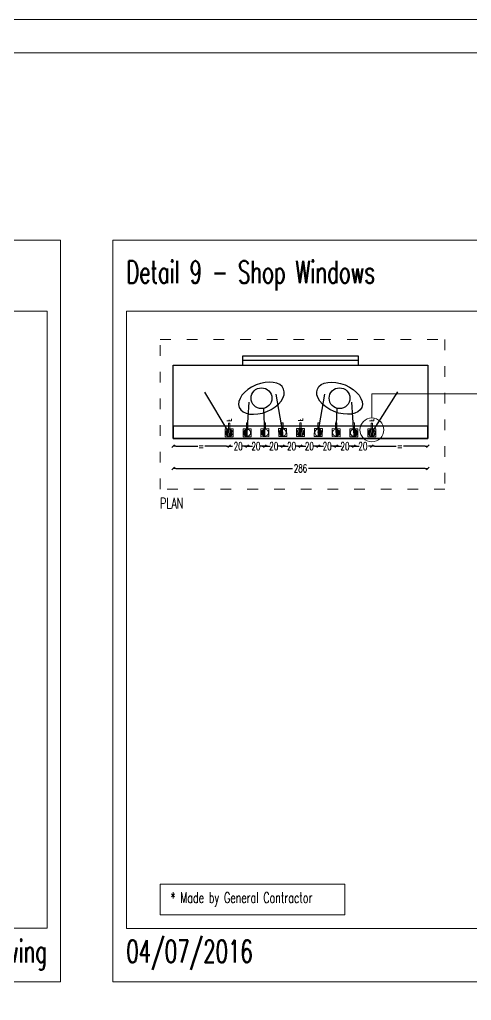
# Model space of a CAD drawing. Header units: millimetres. Extents: x 1734 to 22014, y 983 to 3953.
# Drawn here: x 17038 to 17545, y 1979 to 3083 of the extents above; entities that cross this region are included whole.
import ezdxf

# ---------------------------------------------------------------- set-up
doc = ezdxf.new("R2010")
doc.units = ezdxf.units.MM
doc.linetypes.add('ACAD_ISO03W100', pattern=[30, 12, -18])
for name, color, linetype in [('LD_base', 144, 'Continuous'), ('LD_beam', 240, 'Continuous'), ('LD_pointing', 30, 'Continuous'), ('LD_quote', 242, 'Continuous')]:
    doc.layers.add(name, color=color, linetype=linetype)
doc.layers.add('LD_light', color=240, linetype='Continuous', lineweight=5)
doc.layers.add('LD_text', color=7, linetype='Continuous', lineweight=9)
doc.styles.add('SIMPLEX', font='SIMPLEX.SHX', dxfattribs={"width": 0.65})
doc.dimstyles.new('Illuminazione 1_100', dxfattribs={"dimtxt": 9, "dimasz": 3, "dimexe": 0.05, "dimexo": 0.05, "dimgap": 1.5, "dimtad": 0, "dimdec": 0, "dimlfac": -1, "dimzin": 0, "dimdsep": 46, "dimtxsty": 'SIMPLEX', "dimblk": 'LINEET2S', "dimcen": 0, "dimdle": 0.1, "dimse1": 1, "dimse2": 1, "dimclrd": 7, "dimclrt": 256, "dimadec": 0, "dimazin": 0, "dimtfac": 1, "dimtdec": 0, "dimtix": 1, "dimtmove": 2, "dimatfit": 3, "dimldrblk": 'OBLIQUE', "dimfxl": 1, "dimtolj": 1, "dimarcsym": 0})

# ---------------------------------------------------------------- blocks, each defined once
blk = doc.blocks.new('a2')
at = {"layer": 'LD_text'}
for points in [[(-1485, -2100), (-1485, 0), (1485, 0), (1485, -2100)], [(-1437.5, -2062.5), (-1437.5, -37.5), (1437.5, -37.5), (1437.5, -2062.5)]]:
    blk.add_lwpolyline(points, close=True, dxfattribs=at)
blk = doc.blocks.new('LINEET2S')
blk.add_line((-1, 0), (0, 0))
at = {"color": 5}
blk.add_line((0.5, 0.5), (-0.5, -0.5), dxfattribs=at)
blk = doc.blocks.new('*D219')
at = {"layer": 'DEFPOINTS', "color": 0, "transparency": 16777216}
for p in [(17210.3, 2625.5), (17496.3, 2625.5), (17210.3, 2577.9)]:
    blk.add_point(p, dxfattribs=at)
at = {"layer": 'LD_quote', "color": 7, "lineweight": -2, "transparency": 16777216}
for p, q in [((17213.3, 2577.9), (17344.4, 2577.9)), ((17493.3, 2577.9), (17362.2, 2577.9))]:
    blk.add_line(p, q, dxfattribs=at)
at = {"layer": 'LD_quote', "color": 7, "lineweight": -2, "transparency": 16777216, "xscale": 3, "yscale": 3, "zscale": 3, "rotation": 180}
blk.add_blockref('LINEET2S', (17210.3, 2577.9), dxfattribs=at)
at = {"layer": 'LD_quote', "color": 7, "lineweight": -2, "transparency": 16777216, "xscale": 3, "yscale": 3, "zscale": 3}
blk.add_blockref('LINEET2S', (17496.3, 2577.9), dxfattribs=at)
at = {"layer": 'LD_quote', "transparency": 16777216, "insert": (17353.3, 2577.9), "char_height": 9, "attachment_point": 5, "style": 'SIMPLEX'}
blk.add_mtext('\\A1;286', dxfattribs=at)
blk = doc.blocks.new('_Oblique')
at = {"color": 0, "linetype": 'ByBlock', "lineweight": -2}
blk.add_line((-0.5, -0.5), (0.5, 0.5), dxfattribs=at)
blk = doc.blocks.new('purefplan')
at = {"layer": 'LD_light', "ltscale": 0.5}
h = blk.add_hatch(dxfattribs=at)
h.set_pattern_fill('LINE', color=70, scale=10.75, angle=360, style=0)
h.set_pattern_definition([(1e-08, (-3566.3279, -4637.8118), (-3e-10, 1.34375), [])])
h.paths.add_polyline_path([(4.3, 0, 1), (-4.3, 0, 1)])
at = {"layer": 'LD_light', "color": 70}
for p, q in [((4.2, 0.8), (11.8, 0.8)), ((11.8, 0.8), (11.8, -0.8)), ((4.2, -0.8), (11.8, -0.8))]:
    blk.add_line(p, q, dxfattribs=at)
blk.add_circle((0, 0), 4.3, dxfattribs=at)
at = {"layer": 'LD_light', "color": 70, "insert": (15.3, 0), "char_height": 5.46, "width": 8.054, "attachment_point": 5, "rotation": 0, "style": 'SIMPLEX'}
blk.add_mtext('F', dxfattribs=at)
blk = doc.blocks.new('purefasciostrettoplan')
at = {"layer": 'LD_light'}
blk.add_hatch(color=256, dxfattribs=at).paths.add_polyline_path([(-4.3, 0, 1), (4.3, 0)])
for p, q in [((4.3, 0), (-4.3, 0)), ((4.2, 0.8), (11.8, 0.8)), ((11.8, 0.8), (11.8, -0.8)), ((4.2, -0.8), (11.8, -0.8))]:
    blk.add_line(p, q, dxfattribs=at)
blk.add_circle((0, 0), 4.3, dxfattribs=at)
blk = doc.blocks.new('*D220')
at = {"layer": 'DEFPOINTS', "color": 0, "transparency": 16777216}
for p in [(17273.2, 2613.4), (17293.3, 2613.5), (17293.3, 2602.8)]:
    blk.add_point(p, dxfattribs=at)
at = {"layer": 'LD_quote', "color": 7, "lineweight": -2, "transparency": 16777216}
for p, q in [((17270.2, 2602.8), (17267.2, 2602.8)), ((17273.2, 2602.8), (17277, 2602.8)), ((17293.3, 2602.8), (17289.5, 2602.8)), ((17296.3, 2602.8), (17299.3, 2602.8))]:
    blk.add_line(p, q, dxfattribs=at)
at = {"layer": 'LD_quote', "color": 7, "lineweight": -2, "transparency": 16777216, "xscale": 3, "yscale": 3, "zscale": 3}
blk.add_blockref('LINEET2S', (17273.2, 2602.8), dxfattribs=at)
at = {"layer": 'LD_quote', "color": 7, "lineweight": -2, "transparency": 16777216, "xscale": 3, "yscale": 3, "zscale": 3, "rotation": 180}
blk.add_blockref('LINEET2S', (17293.3, 2602.8), dxfattribs=at)
at = {"layer": 'LD_quote', "transparency": 16777216, "insert": (17283.3, 2602.8), "char_height": 9, "attachment_point": 5, "style": 'SIMPLEX'}
blk.add_mtext('\\A1;20', dxfattribs=at)
blk = doc.blocks.new('*D221')
at = {"layer": 'DEFPOINTS', "color": 0, "transparency": 16777216}
for p in [(17293.3, 2613.5), (17313.3, 2613.6), (17313.3, 2602.8)]:
    blk.add_point(p, dxfattribs=at)
at = {"layer": 'LD_quote', "color": 7, "lineweight": -2, "transparency": 16777216}
for p, q in [((17290.3, 2602.8), (17287.3, 2602.8)), ((17293.3, 2602.8), (17297.1, 2602.8)), ((17313.3, 2602.8), (17309.5, 2602.8)), ((17316.3, 2602.8), (17319.3, 2602.8))]:
    blk.add_line(p, q, dxfattribs=at)
at = {"layer": 'LD_quote', "color": 7, "lineweight": -2, "transparency": 16777216, "xscale": 3, "yscale": 3, "zscale": 3}
blk.add_blockref('LINEET2S', (17293.3, 2602.8), dxfattribs=at)
at = {"layer": 'LD_quote', "color": 7, "lineweight": -2, "transparency": 16777216, "xscale": 3, "yscale": 3, "zscale": 3, "rotation": 180}
blk.add_blockref('LINEET2S', (17313.3, 2602.8), dxfattribs=at)
at = {"layer": 'LD_quote', "transparency": 16777216, "insert": (17303.3, 2602.8), "char_height": 9, "attachment_point": 5, "style": 'SIMPLEX'}
blk.add_mtext('\\A1;20', dxfattribs=at)
blk = doc.blocks.new('*D222')
at = {"layer": 'DEFPOINTS', "color": 0, "transparency": 16777216}
for p in [(17313.3, 2613.6), (17333.3, 2613.7), (17333.3, 2602.8)]:
    blk.add_point(p, dxfattribs=at)
at = {"layer": 'LD_quote', "color": 7, "lineweight": -2, "transparency": 16777216}
for p, q in [((17310.3, 2602.8), (17307.3, 2602.8)), ((17313.3, 2602.8), (17317.1, 2602.8)), ((17333.3, 2602.8), (17329.5, 2602.8)), ((17336.3, 2602.8), (17339.3, 2602.8))]:
    blk.add_line(p, q, dxfattribs=at)
at = {"layer": 'LD_quote', "color": 7, "lineweight": -2, "transparency": 16777216, "xscale": 3, "yscale": 3, "zscale": 3}
blk.add_blockref('LINEET2S', (17313.3, 2602.8), dxfattribs=at)
at = {"layer": 'LD_quote', "color": 7, "lineweight": -2, "transparency": 16777216, "xscale": 3, "yscale": 3, "zscale": 3, "rotation": 180}
blk.add_blockref('LINEET2S', (17333.3, 2602.8), dxfattribs=at)
at = {"layer": 'LD_quote', "transparency": 16777216, "insert": (17323.3, 2602.8), "char_height": 9, "attachment_point": 5, "style": 'SIMPLEX'}
blk.add_mtext('\\A1;20', dxfattribs=at)
blk = doc.blocks.new('*D223')
at = {"layer": 'DEFPOINTS', "color": 0, "transparency": 16777216}
for p in [(17333.3, 2613.7), (17353.3, 2613.8), (17353.3, 2602.8)]:
    blk.add_point(p, dxfattribs=at)
at = {"layer": 'LD_quote', "color": 7, "lineweight": -2, "transparency": 16777216}
for p, q in [((17330.3, 2602.8), (17327.3, 2602.8)), ((17333.3, 2602.8), (17337.1, 2602.8)), ((17353.3, 2602.8), (17349.5, 2602.8)), ((17356.3, 2602.8), (17359.3, 2602.8))]:
    blk.add_line(p, q, dxfattribs=at)
at = {"layer": 'LD_quote', "color": 7, "lineweight": -2, "transparency": 16777216, "xscale": 3, "yscale": 3, "zscale": 3}
blk.add_blockref('LINEET2S', (17333.3, 2602.8), dxfattribs=at)
at = {"layer": 'LD_quote', "color": 7, "lineweight": -2, "transparency": 16777216, "xscale": 3, "yscale": 3, "zscale": 3, "rotation": 180}
blk.add_blockref('LINEET2S', (17353.3, 2602.8), dxfattribs=at)
at = {"layer": 'LD_quote', "transparency": 16777216, "insert": (17343.3, 2602.8), "char_height": 9, "attachment_point": 5, "style": 'SIMPLEX'}
blk.add_mtext('\\A1;20', dxfattribs=at)
blk = doc.blocks.new('*D224')
at = {"layer": 'DEFPOINTS', "color": 0, "transparency": 16777216}
for p in [(17353.3, 2613.8), (17373.3, 2613.7), (17373.3, 2602.8)]:
    blk.add_point(p, dxfattribs=at)
at = {"layer": 'LD_quote', "color": 7, "lineweight": -2, "transparency": 16777216}
for p, q in [((17350.3, 2602.8), (17347.3, 2602.8)), ((17353.3, 2602.8), (17357.1, 2602.8)), ((17373.3, 2602.8), (17369.5, 2602.8)), ((17376.3, 2602.8), (17379.3, 2602.8))]:
    blk.add_line(p, q, dxfattribs=at)
at = {"layer": 'LD_quote', "color": 7, "lineweight": -2, "transparency": 16777216, "xscale": 3, "yscale": 3, "zscale": 3}
blk.add_blockref('LINEET2S', (17353.3, 2602.8), dxfattribs=at)
at = {"layer": 'LD_quote', "color": 7, "lineweight": -2, "transparency": 16777216, "xscale": 3, "yscale": 3, "zscale": 3, "rotation": 180}
blk.add_blockref('LINEET2S', (17373.3, 2602.8), dxfattribs=at)
at = {"layer": 'LD_quote', "transparency": 16777216, "insert": (17363.3, 2602.8), "char_height": 9, "attachment_point": 5, "style": 'SIMPLEX'}
blk.add_mtext('\\A1;20', dxfattribs=at)
blk = doc.blocks.new('*D225')
at = {"layer": 'DEFPOINTS', "color": 0, "transparency": 16777216}
for p in [(17373.3, 2613.7), (17393.3, 2613.6), (17393.3, 2602.8)]:
    blk.add_point(p, dxfattribs=at)
at = {"layer": 'LD_quote', "color": 7, "lineweight": -2, "transparency": 16777216}
for p, q in [((17370.3, 2602.8), (17367.3, 2602.8)), ((17373.3, 2602.8), (17377.1, 2602.8)), ((17393.3, 2602.8), (17389.5, 2602.8)), ((17396.3, 2602.8), (17399.3, 2602.8))]:
    blk.add_line(p, q, dxfattribs=at)
at = {"layer": 'LD_quote', "color": 7, "lineweight": -2, "transparency": 16777216, "xscale": 3, "yscale": 3, "zscale": 3}
blk.add_blockref('LINEET2S', (17373.3, 2602.8), dxfattribs=at)
at = {"layer": 'LD_quote', "color": 7, "lineweight": -2, "transparency": 16777216, "xscale": 3, "yscale": 3, "zscale": 3, "rotation": 180}
blk.add_blockref('LINEET2S', (17393.3, 2602.8), dxfattribs=at)
at = {"layer": 'LD_quote', "transparency": 16777216, "insert": (17383.3, 2602.8), "char_height": 9, "attachment_point": 5, "style": 'SIMPLEX'}
blk.add_mtext('\\A1;20', dxfattribs=at)
blk = doc.blocks.new('*D226')
at = {"layer": 'DEFPOINTS', "color": 0, "transparency": 16777216}
for p in [(17393.3, 2613.6), (17413.3, 2613.5), (17413.3, 2602.8)]:
    blk.add_point(p, dxfattribs=at)
at = {"layer": 'LD_quote', "color": 7, "lineweight": -2, "transparency": 16777216}
for p, q in [((17390.3, 2602.8), (17387.3, 2602.8)), ((17393.3, 2602.8), (17397.1, 2602.8)), ((17413.3, 2602.8), (17409.5, 2602.8)), ((17416.3, 2602.8), (17419.3, 2602.8))]:
    blk.add_line(p, q, dxfattribs=at)
at = {"layer": 'LD_quote', "color": 7, "lineweight": -2, "transparency": 16777216, "xscale": 3, "yscale": 3, "zscale": 3}
blk.add_blockref('LINEET2S', (17393.3, 2602.8), dxfattribs=at)
at = {"layer": 'LD_quote', "color": 7, "lineweight": -2, "transparency": 16777216, "xscale": 3, "yscale": 3, "zscale": 3, "rotation": 180}
blk.add_blockref('LINEET2S', (17413.3, 2602.8), dxfattribs=at)
at = {"layer": 'LD_quote', "transparency": 16777216, "insert": (17403.3, 2602.8), "char_height": 9, "attachment_point": 5, "style": 'SIMPLEX'}
blk.add_mtext('\\A1;20', dxfattribs=at)
blk = doc.blocks.new('*D227')
at = {"layer": 'DEFPOINTS', "color": 0, "transparency": 16777216}
for p in [(17413.3, 2613.5), (17433.4, 2613.4), (17433.4, 2602.8)]:
    blk.add_point(p, dxfattribs=at)
at = {"layer": 'LD_quote', "color": 7, "lineweight": -2, "transparency": 16777216}
for p, q in [((17410.3, 2602.8), (17407.3, 2602.8)), ((17413.3, 2602.8), (17417.1, 2602.8)), ((17433.4, 2602.8), (17429.6, 2602.8)), ((17436.4, 2602.8), (17439.4, 2602.8))]:
    blk.add_line(p, q, dxfattribs=at)
at = {"layer": 'LD_quote', "color": 7, "lineweight": -2, "transparency": 16777216, "xscale": 3, "yscale": 3, "zscale": 3}
blk.add_blockref('LINEET2S', (17413.3, 2602.8), dxfattribs=at)
at = {"layer": 'LD_quote', "color": 7, "lineweight": -2, "transparency": 16777216, "xscale": 3, "yscale": 3, "zscale": 3, "rotation": 180}
blk.add_blockref('LINEET2S', (17433.4, 2602.8), dxfattribs=at)
at = {"layer": 'LD_quote', "transparency": 16777216, "insert": (17423.4, 2602.8), "char_height": 9, "attachment_point": 5, "style": 'SIMPLEX'}
blk.add_mtext('\\A1;20', dxfattribs=at)
blk = doc.blocks.new('*D228')
at = {"layer": 'DEFPOINTS', "color": 0, "transparency": 16777216}
for p in [(17210.3, 2613.4), (17273.2, 2613.4), (17210.3, 2602.8)]:
    blk.add_point(p, dxfattribs=at)
at = {"layer": 'LD_quote', "color": 7, "lineweight": -2, "transparency": 16777216}
for p, q in [((17213.3, 2602.8), (17237.8, 2602.8)), ((17270.2, 2602.8), (17245.8, 2602.8))]:
    blk.add_line(p, q, dxfattribs=at)
at = {"layer": 'LD_quote', "color": 7, "lineweight": -2, "transparency": 16777216, "xscale": 3, "yscale": 3, "zscale": 3, "rotation": 180}
blk.add_blockref('LINEET2S', (17210.3, 2602.8), dxfattribs=at)
at = {"layer": 'LD_quote', "color": 7, "lineweight": -2, "transparency": 16777216, "xscale": 3, "yscale": 3, "zscale": 3}
blk.add_blockref('LINEET2S', (17273.2, 2602.8), dxfattribs=at)
at = {"layer": 'LD_quote', "transparency": 16777216, "insert": (17241.8, 2602.8), "char_height": 9, "attachment_point": 5, "style": 'SIMPLEX'}
blk.add_mtext('\\A1;=', dxfattribs=at)
blk = doc.blocks.new('*D229')
at = {"layer": 'DEFPOINTS', "color": 0, "transparency": 16777216}
for p in [(17433.4, 2613.4), (17496.3, 2613.4), (17496.3, 2602.8)]:
    blk.add_point(p, dxfattribs=at)
at = {"layer": 'LD_quote', "color": 7, "lineweight": -2, "transparency": 16777216}
for p, q in [((17436.4, 2602.8), (17460.9, 2602.8)), ((17493.3, 2602.8), (17468.9, 2602.8))]:
    blk.add_line(p, q, dxfattribs=at)
at = {"layer": 'LD_quote', "color": 7, "lineweight": -2, "transparency": 16777216, "xscale": 3, "yscale": 3, "zscale": 3, "rotation": 180}
blk.add_blockref('LINEET2S', (17433.4, 2602.8), dxfattribs=at)
at = {"layer": 'LD_quote', "color": 7, "lineweight": -2, "transparency": 16777216, "xscale": 3, "yscale": 3, "zscale": 3}
blk.add_blockref('LINEET2S', (17496.3, 2602.8), dxfattribs=at)
at = {"layer": 'LD_quote', "transparency": 16777216, "insert": (17464.9, 2602.8), "char_height": 9, "attachment_point": 5, "style": 'SIMPLEX'}
blk.add_mtext('\\A1;=', dxfattribs=at)

msp = doc.modelspace()

# ---------------------------------------------------------------- linework, layer by layer
at = {"layer": 'LD_base'}
for p, q in [((17418.313, 2704.076), (17288.313, 2704.076)), ((17288.313, 2704.076), (17288.313, 2694.076)), ((17418.313, 2694.076), (17418.313, 2704.076)), ((17418.313, 2699.076), (17288.313, 2699.076))]:
    msp.add_line(p, q, dxfattribs=at)
msp.add_lwpolyline([(17496.313, 2611.521), (17210.313, 2611.521), (17210.313, 2694.076), (17496.313, 2694.076)], close=True, dxfattribs=at)
for centre in [(17309.455, 2656.81), (17397.17, 2656.81)]:
    msp.add_circle(centre, 11.7, dxfattribs=at)
at = {"layer": 'LD_base', "extrusion": (0, 0, -1)}
msp.add_ellipse((17309.455, 2656.81), major_axis=(-24.929, -10.279), ratio=0.59731282, dxfattribs=at)
at = {"layer": 'LD_base'}
msp.add_ellipse((17397.17, 2656.81), major_axis=(24.929, -10.279), ratio=0.59731282, dxfattribs=at)
at = {"layer": 'LD_beam'}
msp.add_lwpolyline([(17210.313, 2611.521), (17496.313, 2611.521), (17496.313, 2625.521), (17210.313, 2625.521)], close=True, dxfattribs=at)
at = {"layer": 'LD_light'}
for points in [[(17268.719, 2613.338), (17277.719, 2613.386), (17277.671, 2622.386), (17268.672, 2622.338)], [(17288.814, 2613.445), (17297.813, 2613.493), (17297.766, 2622.492), (17288.766, 2622.445)], [(17308.813, 2613.551), (17317.813, 2613.599), (17317.765, 2622.599), (17308.766, 2622.551)], [(17328.813, 2613.657), (17337.813, 2613.705), (17337.765, 2622.705), (17328.765, 2622.657)], [(17348.813, 2613.763), (17357.813, 2613.811), (17357.765, 2622.811), (17348.765, 2622.763)], [(17377.812, 2613.657), (17368.812, 2613.705), (17368.86, 2622.705), (17377.86, 2622.657)], [(17397.812, 2613.551), (17388.812, 2613.599), (17388.86, 2622.599), (17397.86, 2622.551)], [(17417.812, 2613.445), (17408.812, 2613.493), (17408.86, 2622.492), (17417.859, 2622.445)], [(17428.906, 2613.338), (17437.906, 2613.386), (17437.858, 2622.386), (17428.858, 2622.338)]]:
    msp.add_lwpolyline(points, close=True, dxfattribs=at)
at = {"layer": 'LD_pointing'}
for p, q in [((17273.195, 2617.862), (17246.012, 2663.678)), ((17333.289, 2618.181), (17325.852, 2661.533)), ((17373.336, 2618.181), (17380.773, 2661.533)), ((17433.382, 2617.862), (17462.706, 2664.034)), ((17293.29, 2617.969), (17295.822, 2652.492)), ((17413.336, 2617.969), (17410.804, 2652.492)), ((17313.289, 2618.075), (17312.152, 2645.192)), ((17393.336, 2618.075), (17394.474, 2645.192))]:
    msp.add_line(p, q, dxfattribs=at)
at = {"layer": 'LD_text'}
for p in [(17433.536, 2634.586), (17626.626, 2661.914)]:
    msp.add_line(p, (17433.536, 2661.914), dxfattribs=at)
for points in [[(16201.525, 2834.576), (17083.611, 2834.576), (17083.611, 2000.548), (16201.525, 2000.548)], [(18387.589, 2834.576), (17142.653, 2834.576), (17142.653, 2000.497), (18387.589, 2000.497)], [(17068.611, 2754.576), (16216.525, 2754.576), (16216.525, 2060.548), (17068.611, 2060.548)], [(17157.653, 2060.497), (18372.589, 2060.497), (18372.589, 2754.576), (17157.653, 2754.576)], [(17195.563, 2110.107), (17403.286, 2110.107), (17403.286, 2075.893), (17195.563, 2075.893)]]:
    msp.add_lwpolyline(points, close=True, dxfattribs=at)
at = {"layer": 'LD_text', "linetype": 'ACAD_ISO03W100'}
msp.add_lwpolyline([(17195.563, 2723.029), (17515.563, 2723.029), (17515.563, 2554.611), (17195.563, 2554.611)], close=True, dxfattribs=at)
at = {"layer": 'LD_text'}
msp.add_circle((17433.536, 2621.173), 13.413, dxfattribs=at)

# ---------------------------------------------------------------- block references
at = {"layer": 'LD_light'}
for name, p, xscale, yscale, zscale, rotation in [('purefplan', (17273.195, 2617.862), -0.9302325581395451, 0.9302325581395449, 0.9302325581395449, 270.3037505759094), ('purefasciostrettoplan', (17293.29, 2617.969), -0.9302325581395448, 0.9302325581395449, 0.9302325581395448, 270.3037505808076), ('purefasciostrettoplan', (17313.289, 2618.075), -0.9302325581395448, 0.9302325581395449, 0.9302325581395448, 270.3037505808076), ('purefasciostrettoplan', (17333.289, 2618.181), -0.9302325581395448, 0.9302325581395449, 0.9302325581395448, 270.3037505808076), ('purefplan', (17353.289, 2618.287), -0.9302325581395451, 0.9302325581395449, 0.9302325581395449, 270.3037505759094), ('purefasciostrettoplan', (17373.336, 2618.181), 0.9302325581395448, 0.9302325581395448, 0.9302325581395448, 89.69624941919234), ('purefasciostrettoplan', (17393.336, 2618.075), 0.9302325581395448, 0.9302325581395448, 0.9302325581395448, 89.69624941919234), ('purefasciostrettoplan', (17413.336, 2617.969), 0.9302325581395448, 0.9302325581395448, 0.9302325581395448, 89.69624941919234), ('purefplan', (17433.382, 2617.862), -0.9302325581395451, 0.9302325581395449, 0.9302325581395449, 270.3037505759094)]:
    msp.add_blockref(name, p, dxfattribs=dict(at, xscale=xscale, yscale=yscale, zscale=zscale, rotation=rotation))
at = {"layer": 'LD_text'}
msp.add_blockref('a2', (17558.729, 3082.667), dxfattribs=at)

# ---------------------------------------------------------------- texts
at = {"layer": 'LD_text', "style": 'SIMPLEX'}
for s, insert, char_height, width, attachment_point in [('Detail 9 - Shop Windows', (17157.653, 2794.551), 25, 852.08652, 4), ('PLAN', (17195.563, 2544.611), 12, 1342.67017, 1), ('* Made by General Contractor', (17207.541, 2093.097, 0), 12, 291.40854, 4), ('{\\C7;04/07/2016}', (17157.653, 2030.497), 25, 426.04326, 4), ('{\\C7;not constructive drawing}', (17068.611, 2030.59), 25, 426.04326, 6)]:
    msp.add_mtext(s, dxfattribs=dict(at, insert=insert, char_height=char_height, width=width, attachment_point=attachment_point))

# ---------------------------------------------------------------- dimensions: what is measured, and where the dimension line sits
at = {"layer": 'LD_quote'}
for base, p1, p2, picture, middle in [((17210.313, 2577.879), (17496.313, 2625.521), (17210.313, 2625.521), '*D219', (17353.313, 2577.879)), ((17293.314, 2602.799), (17273.219, 2613.362), (17293.314, 2613.469), '*D220', (17283.266, 2602.799)), ((17313.313, 2602.799), (17293.314, 2613.469), (17313.313, 2613.575), '*D221', (17303.313, 2602.799)), ((17333.313, 2602.799), (17313.313, 2613.575), (17333.313, 2613.681), '*D222', (17323.313, 2602.799)), ((17353.313, 2602.799), (17333.313, 2613.681), (17353.313, 2613.787), '*D223', (17343.313, 2602.799)), ((17373.312, 2602.799), (17353.313, 2613.787), (17373.312, 2613.681), '*D224', (17363.313, 2602.799)), ((17393.312, 2602.799), (17373.312, 2613.681), (17393.312, 2613.575), '*D225', (17383.312, 2602.799)), ((17413.312, 2602.799), (17393.312, 2613.575), (17413.312, 2613.469), '*D226', (17403.312, 2602.799)), ((17433.406, 2602.799), (17413.312, 2613.469), (17433.406, 2613.362), '*D227', (17423.359, 2602.799))]:
    dim = msp.add_linear_dim(base=base, p1=p1, p2=p2, dimstyle='Illuminazione 1_100', dxfattribs=at)
    dim.commit()
    dim.dimension.update_dxf_attribs({"geometry": picture, "text_midpoint": middle})
for base, p1, p2, picture, middle in [((17210.313, 2602.799), (17273.219, 2613.362), (17210.313, 2613.362), '*D228', (17241.766, 2602.799)), ((17496.313, 2602.799), (17433.406, 2613.362), (17496.313, 2613.362), '*D229', (17464.859, 2602.799))]:
    dim = msp.add_linear_dim(base=base, p1=p1, p2=p2, text='=', dimstyle='Illuminazione 1_100', dxfattribs=at)
    dim.commit()
    dim.dimension.update_dxf_attribs({"geometry": picture, "text_midpoint": middle})

doc.saveas('drawing.dxf')
